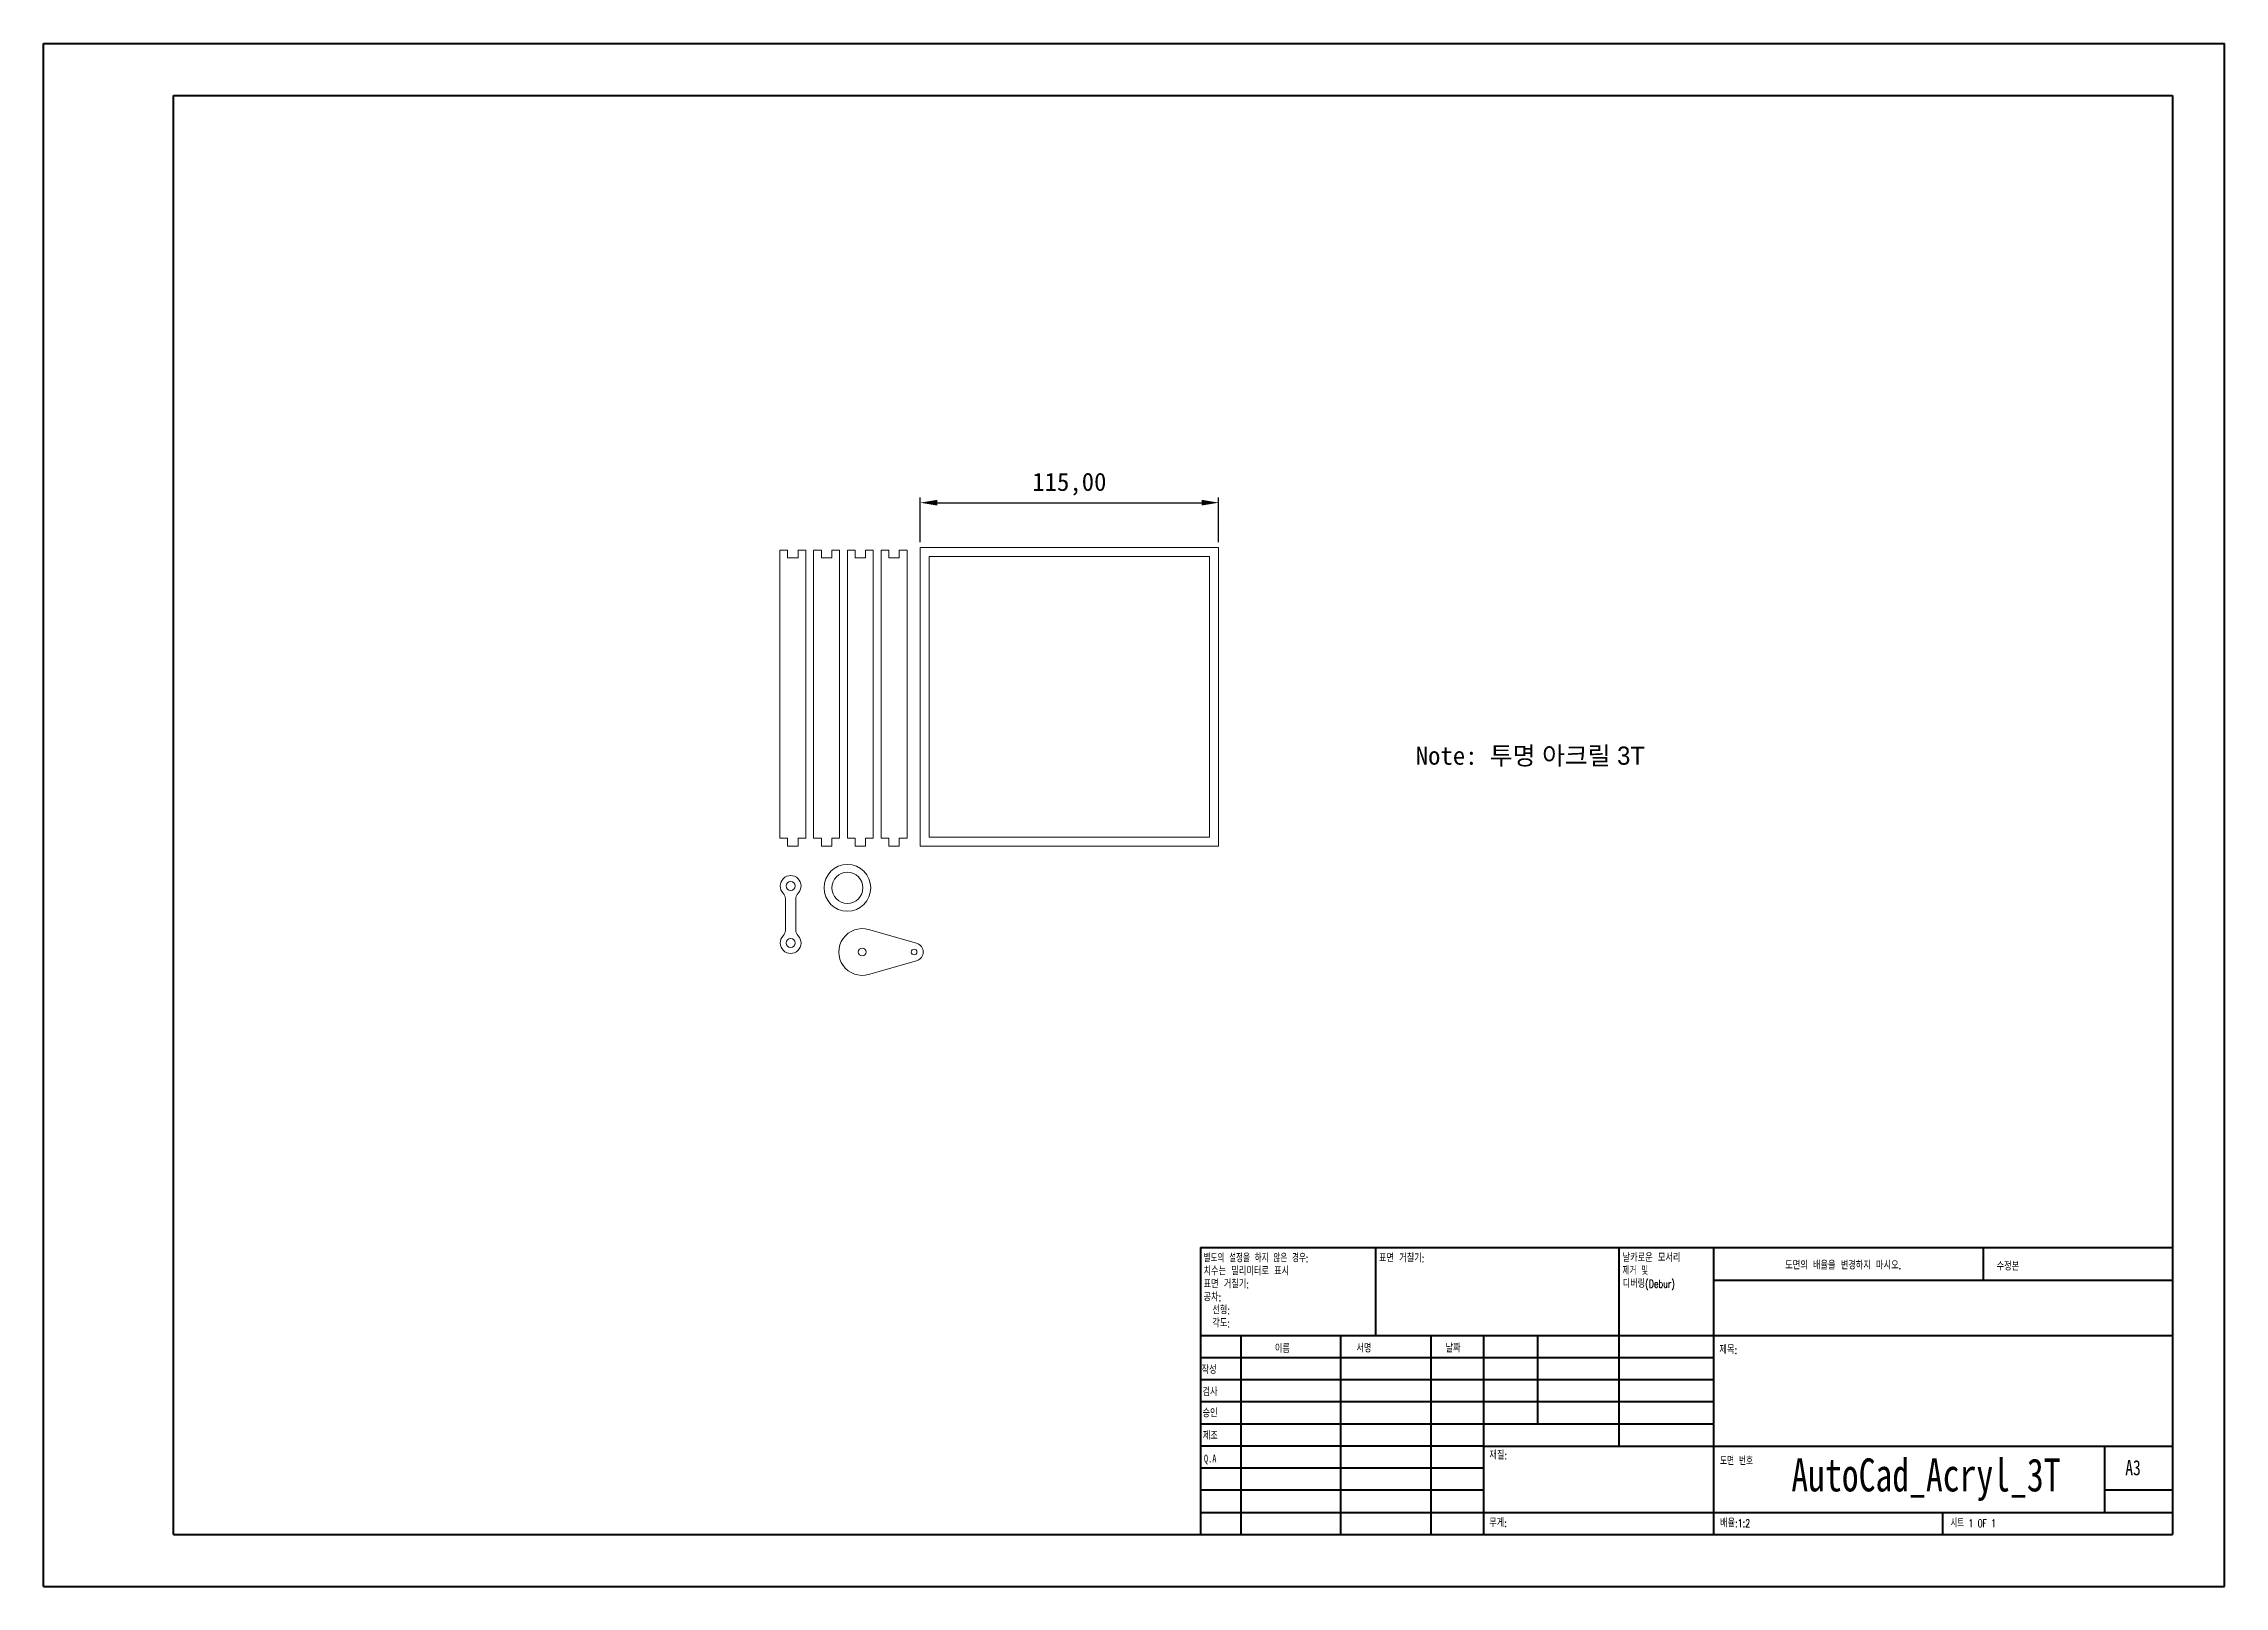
# Model space of a CAD drawing. Header units: millimetres. Extents: x 0 to 420, y 0 to 297.
import ezdxf

# ---------------------------------------------------------------- set-up
doc = ezdxf.new("R2010")
doc.units = ezdxf.units.MM
doc.header["$PDSIZE"] = -1
doc.styles.add('SLDTEXTSTYLE0', font='TXT', dxfattribs={"width": 0.75})
doc.styles.add('SLDTEXTSTYLE1', font='TXT', dxfattribs={"width": 0.75, "bigfont": 'bigfont'})
doc.styles.add('SLDTEXTSTYLE2', font='TXT', dxfattribs={"width": 0.666667, "bigfont": 'bigfont'})
doc.styles.add('SLDTEXTSTYLE3', font='TXT', dxfattribs={"width": 0.7, "bigfont": 'bigfont'})
doc.styles.add('SLDTEXTSTYLE4', font='TXT', dxfattribs={"width": 0.6875, "bigfont": 'bigfont'})
doc.styles.add('SLDTEXTSTYLE5', font='TXT', dxfattribs={"width": 0.691176, "bigfont": 'bigfont'})
doc.dimstyles.new('ISO-25', dxfattribs={"dimtxt": 2.5, "dimasz": 2.5, "dimexe": 1.25, "dimexo": 0.625, "dimtad": 1, "dimtxsty": 'Standard', "dimcen": 2.5, "dimadec": 0, "dimazin": 0, "dimtfac": 1, "dimtmove": 0, "dimatfit": 3, "dimfxl": 1, "dimarcsym": 0})

# ---------------------------------------------------------------- blocks, each defined once
blk = doc.blocks.new('SW_NOTE_0')
at = {"color": 0, "linetype": 'Continuous', "lineweight": 0, "char_height": 1.5, "attachment_point": 1}
for s, insert, style in [('날카로운 모서리', (0, 1.93), 'SLDTEXTSTYLE1'), ('제거 및', (0, -0.57), 'SLDTEXTSTYLE4'), ('디버링(Debur)', (0, -3.07), 'SLDTEXTSTYLE1')]:
    blk.add_mtext(s, dxfattribs=dict(at, insert=insert, style=style))
blk = doc.blocks.new('SW_NOTE_1')
at = {"color": 0, "linetype": 'Continuous', "lineweight": 0, "char_height": 1.5, "attachment_point": 1}
for s, insert, style in [('별도의 설정을 하지 않은 경우:', (0, 1.93), 'SLDTEXTSTYLE5'), ('표면 거칠기:', (0, -3.07), 'SLDTEXTSTYLE1'), ('치수는 밀리미터로 표시', (0, -0.57), 'SLDTEXTSTYLE1'), ('공차:', (0, -5.57), 'SLDTEXTSTYLE1'), ('선형:', (1.69, -8.07), 'SLDTEXTSTYLE1'), ('각도:', (1.69, -10.57), 'SLDTEXTSTYLE1')]:
    blk.add_mtext(s, dxfattribs=dict(at, insert=insert, style=style))
blk = doc.blocks.new('*D4')
at = {"color": 0, "lineweight": -2, "transparency": 16777216}
for p, q in [((168.88, 201.23), (168.88, 209.84)), ((172.18, 208.84), (223.08, 208.84)), ((226.38, 201.23), (226.38, 209.84))]:
    blk.add_line(p, q, dxfattribs=at)
at = {"color": 0, "transparency": 16777216}
for points in [[(172.18, 209.39), (172.18, 208.29), (168.88, 208.84)], [(223.08, 209.39), (223.08, 208.29), (226.38, 208.84)]]:
    blk.add_solid(points, dxfattribs=at)
at = {"layer": 'Defpoints', "color": 0, "transparency": 16777216}
for p in [(226.38, 208.84), (168.88, 200.23), (226.38, 200.23)]:
    blk.add_point(p, dxfattribs=at)
at = {"color": 0, "transparency": 16777216, "insert": (197.63, 212.41), "char_height": 3.5, "attachment_point": 5}
blk.add_mtext('115,00', dxfattribs=at)

msp = doc.modelspace()

# ---------------------------------------------------------------- linework, layer by layer
at = {"color": 7, "linetype": 'Continuous', "lineweight": 40}
for p, q in [((0.0788, 0.2148), (0.0788, 297.2148)), ((0.0788, 297.2148), (420.0788, 297.2148)), ((420.0788, 0.2148), (420.0788, 297.2148)), ((25.0788, 10.2148), (25.0788, 287.2148)), ((25.0788, 287.2148), (410.0788, 287.2148)), ((410.0788, 287.2148), (410.0788, 10.2148)), ((222.8788, 65.4648), (410.0788, 65.4648)), ((222.8788, 65.4648), (222.8788, 10.2148)), ((256.6788, 48.4648), (256.6788, 65.4648)), ((303.4788, 65.4648), (303.4788, 27.2148)), ((321.6788, 65.4648), (321.6788, 10.2148)), ((373.6788, 59.0898), (373.6788, 65.4648)), ((410.0788, 59.0898), (321.6788, 59.0898)), ((410.0788, 48.4648), (222.8788, 48.4648)), ((230.6788, 48.4648), (230.6788, 10.2148)), ((249.8698, 48.4648), (249.8698, 10.2148)), ((267.2778, 48.4648), (267.2778, 10.2148)), ((277.4788, 10.2148), (277.4788, 48.4648)), ((287.8788, 31.4648), (287.8788, 48.4648)), ((321.6788, 44.2148), (222.8788, 44.2148)), ((321.6788, 39.9648), (222.8788, 39.9648)), ((321.6788, 35.7148), (222.8788, 35.7148)), ((321.6788, 31.4648), (222.8788, 31.4648)), ((277.4788, 27.2148), (222.8788, 27.2148)), ((277.4788, 27.2148), (410.0788, 27.2148)), ((397.0788, 14.4648), (397.0788, 27.2148)), ((277.4788, 22.9647), (222.8788, 22.9647)), ((277.4788, 18.7148), (222.8788, 18.7148)), ((410.0788, 18.7148), (397.0788, 18.7148)), ((222.8788, 14.4648), (410.0788, 14.4648)), ((365.8788, 10.2148), (365.8788, 14.4648)), ((25.0788, 10.2148), (410.0788, 10.2148)), ((0.0788, 0.2148), (420.0788, 0.2148))]:
    msp.add_line(p, q, dxfattribs=at)
at = {"color": 7, "linetype": 'Continuous', "lineweight": 15}
for p, q in [((141.869, 144.2281), (141.869, 199.7281)), ((141.869, 199.7281), (143.369, 199.7281)), ((143.369, 199.7281), (143.369, 198.2281)), ((143.369, 198.2281), (145.369, 198.2281)), ((145.369, 198.2281), (145.369, 199.7281)), ((145.369, 199.7281), (146.869, 199.7281)), ((146.869, 199.7281), (146.869, 144.2281)), ((148.369, 144.2281), (148.369, 199.7281)), ((148.369, 199.7281), (149.869, 199.7281)), ((149.869, 199.7281), (149.869, 198.2281)), ((149.869, 198.2281), (151.869, 198.2281)), ((151.869, 198.2281), (151.869, 199.7281)), ((151.869, 199.7281), (153.369, 199.7281)), ((153.369, 199.7281), (153.369, 144.2281)), ((154.869, 144.2281), (154.869, 199.7281)), ((154.869, 199.7281), (156.369, 199.7281)), ((156.369, 199.7281), (156.369, 198.2281)), ((156.369, 198.2281), (158.369, 198.2281)), ((158.369, 198.2281), (158.369, 199.7281)), ((158.369, 199.7281), (159.869, 199.7281)), ((159.869, 199.7281), (159.869, 144.2281)), ((161.369, 144.2281), (161.369, 199.7281)), ((161.369, 199.7281), (162.869, 199.7281)), ((162.869, 199.7281), (162.869, 198.2281)), ((162.869, 198.2281), (164.869, 198.2281)), ((164.869, 198.2281), (164.869, 199.7281)), ((164.869, 199.7281), (166.369, 199.7281)), ((166.369, 199.7281), (166.369, 144.2281)), ((226.3795, 200.2281), (168.8795, 200.2281)), ((168.8795, 200.2281), (168.8795, 142.7281)), ((170.6295, 198.4781), (170.6295, 144.4781)), ((224.6295, 198.4781), (170.6295, 198.4781)), ((224.6295, 144.4781), (224.6295, 198.4781)), ((226.3795, 142.7281), (226.3795, 200.2281)), ((143.369, 144.2281), (141.869, 144.2281)), ((143.369, 142.7281), (143.369, 144.2281)), ((146.869, 144.2281), (145.369, 144.2281)), ((145.369, 144.2281), (145.369, 142.7281)), ((149.869, 144.2281), (148.369, 144.2281)), ((149.869, 142.7281), (149.869, 144.2281)), ((153.369, 144.2281), (151.869, 144.2281)), ((151.869, 144.2281), (151.869, 142.7281)), ((156.369, 144.2281), (154.869, 144.2281)), ((156.369, 142.7281), (156.369, 144.2281)), ((158.369, 144.2281), (158.369, 142.7281)), ((159.869, 144.2281), (158.369, 144.2281)), ((162.869, 144.2281), (161.369, 144.2281)), ((162.869, 142.7281), (162.869, 144.2281)), ((166.369, 144.2281), (164.869, 144.2281)), ((164.869, 144.2281), (164.869, 142.7281)), ((170.6295, 144.4781), (224.6295, 144.4781)), ((145.369, 142.7281), (143.369, 142.7281)), ((151.869, 142.7281), (149.869, 142.7281)), ((158.369, 142.7281), (156.369, 142.7281)), ((164.869, 142.7281), (162.869, 142.7281)), ((168.8795, 142.7281), (226.3795, 142.7281)), ((142.9531, 132.612), (142.9531, 126.511)), ((144.9531, 126.511), (144.9531, 132.612)), ((168.2126, 124.0203), (158.9689, 126.6643)), ((158.9689, 118.0113), (168.2126, 120.6553))]:
    msp.add_line(p, q, dxfattribs=at)
for centre, radius in [((154.8804, 134.6915), 4.5), ((143.9531, 135.0615), 0.875), ((154.8804, 134.6915), 3), ((143.9531, 124.0615), 0.875), ((157.7314, 122.3378), 0.75), ((167.7314, 122.3378), 0.55)]:
    msp.add_circle(centre, radius, dxfattribs=at)
for centre, radius, start, end in [((143.9531, 135.0615), 2, 315.584691, 224.415309), ((141.4531, 132.612), 1.5, 0, 44.415309), ((146.4531, 132.612), 1.5, 135.584691, 180), ((141.4531, 126.511), 1.5, 315.584691, 0), ((146.4531, 126.511), 1.5, 180, 224.415309), ((157.7314, 122.3378), 4.5, 74.037986, 285.962014), ((143.9531, 124.0615), 2, 135.584691, 44.415309), ((167.7314, 122.3378), 1.75, 285.962014, 74.037986)]:
    msp.add_arc(centre, radius, start, end, dxfattribs=at)

# ---------------------------------------------------------------- block references
at = {"color": 7, "linetype": 'Continuous', "lineweight": 0}
for name, p in [('SW_NOTE_1', (223.4725, 62.2022)), ('SW_NOTE_0', (304.1881, 62.2843))]:
    msp.add_blockref(name, p, dxfattribs=at)

# ---------------------------------------------------------------- texts
at = {"color": 1, "insert": (264.3343, 161.8926), "char_height": 3.5, "attachment_point": 1}
msp.add_mtext_dynamic_manual_height_columns('Note: {\\fGulim|b0|i0|c129|p50;투명 아크릴 3T}', width=107.875328, gutter_width=17.5, heights=[0], dxfattribs=at)
at = {"color": 7, "linetype": 'Continuous', "lineweight": 0}
for s, insert, char_height, attachment_point, style in [('표면 거칠기:', (257.2501, 64.1341), 1.5, 1, 'SLDTEXTSTYLE1'), ('도면의 배율을 변경하지 마시오.', (335.4935, 62.7478), 1.5, 1, 'SLDTEXTSTYLE1'), ('수정본', (376.2064, 62.5497), 1.5, 1, 'SLDTEXTSTYLE1'), ('이름', (237.2011, 46.7163), 1.5, 1, 'SLDTEXTSTYLE1'), ('서명', (252.9124, 46.7765), 1.5, 1, 'SLDTEXTSTYLE1'), ('날짜', (270.0935, 46.791), 1.5, 1, 'SLDTEXTSTYLE1'), ('제목:', (322.835, 46.4931), 1.5, 1, 'SLDTEXTSTYLE1'), ('작성', (223.091, 42.6445), 1.5, 1, 'SLDTEXTSTYLE1'), ('검사', (223.2893, 38.3692), 1.5, 1, 'SLDTEXTSTYLE1'), ('승인', (223.2806, 34.2791), 1.5, 1, 'SLDTEXTSTYLE1'), ('제조', (223.334, 29.9485), 1.5, 1, 'SLDTEXTSTYLE1'), ('Q.A', (223.5479, 25.5644), 1.5, 1, 'SLDTEXTSTYLE0'), ('재질:', (278.5247, 26.2008), 1.5, 1, 'SLDTEXTSTYLE1'), ('도면 번호', (322.9528, 25.0834), 1.5, 1, 'SLDTEXTSTYLE3'), ('AutoCad_Acryl_3T', (362.6018, 24.8465), 6.35, 2, 'SLDTEXTSTYLE0'), ('A3', (400.9998, 24.5152), 2.91042, 1, 'SLDTEXTSTYLE0'), ('무게:', (278.4967, 13.1641), 1.4986, 1, 'SLDTEXTSTYLE1'), ('배율:1:2', (322.9528, 13.1149), 1.5, 1, 'SLDTEXTSTYLE1'), ('시트 1 OF 1', (367.3571, 13.1149), 1.5, 1, 'SLDTEXTSTYLE2')]:
    msp.add_mtext(s, dxfattribs=dict(at, insert=insert, char_height=char_height, attachment_point=attachment_point, style=style))

# ---------------------------------------------------------------- dimensions: what is measured, and where the dimension line sits
at = {"color": 1}
dim = msp.add_linear_dim(base=(226.3795, 208.8441), p1=(168.8795, 200.2281), p2=(226.3795, 200.2281), dimstyle='ISO-25', override={"dimtxt": 3.5, "dimasz": 3.302, "dimexe": 1, "dimexo": 1, "dimgap": 1.524, "dimtih": 1, "dimtoh": 1, "dimlfac": 2, "dimzin": 0, "dimadec": 2, "dimtzin": 0}, dxfattribs=at)
dim.commit()
dim.dimension.update_dxf_attribs({"geometry": '*D4', "text_midpoint": (197.6295, 212.4098)})

doc.saveas('drawing.dxf')
